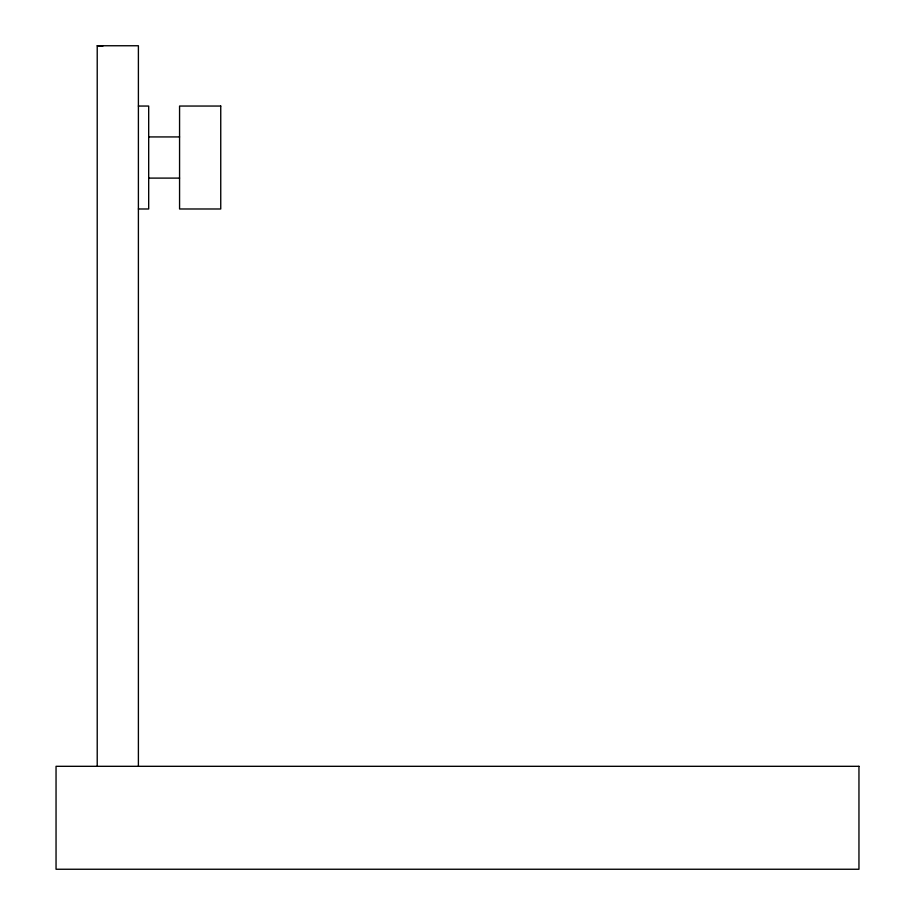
<?xml version="1.0" encoding="UTF-8"?>
<svg xmlns="http://www.w3.org/2000/svg" width="915" height="915" viewBox="0 0 915 915"><rect width="100%" height="100%" fill="white"/><g stroke="black" fill="none" stroke-linecap="round" stroke-linejoin="round"><path stroke-width="1.37" d="M97.219 766.312L97.219 45.75L138.394 45.75L138.394 766.312M138.394 106.049L148.688 106.049L148.688 208.986L138.394 208.986M148.688 136.93L179.569 136.93M148.688 178.105L179.569 178.105M97.219 45.75L102.823 46.162M220.744 106.049L179.569 106.049L179.569 208.986L220.744 208.986L220.744 106.049M858.956 766.312L56.044 766.312L56.044 869.25L858.956 869.25L858.956 766.312"/></g></svg>
